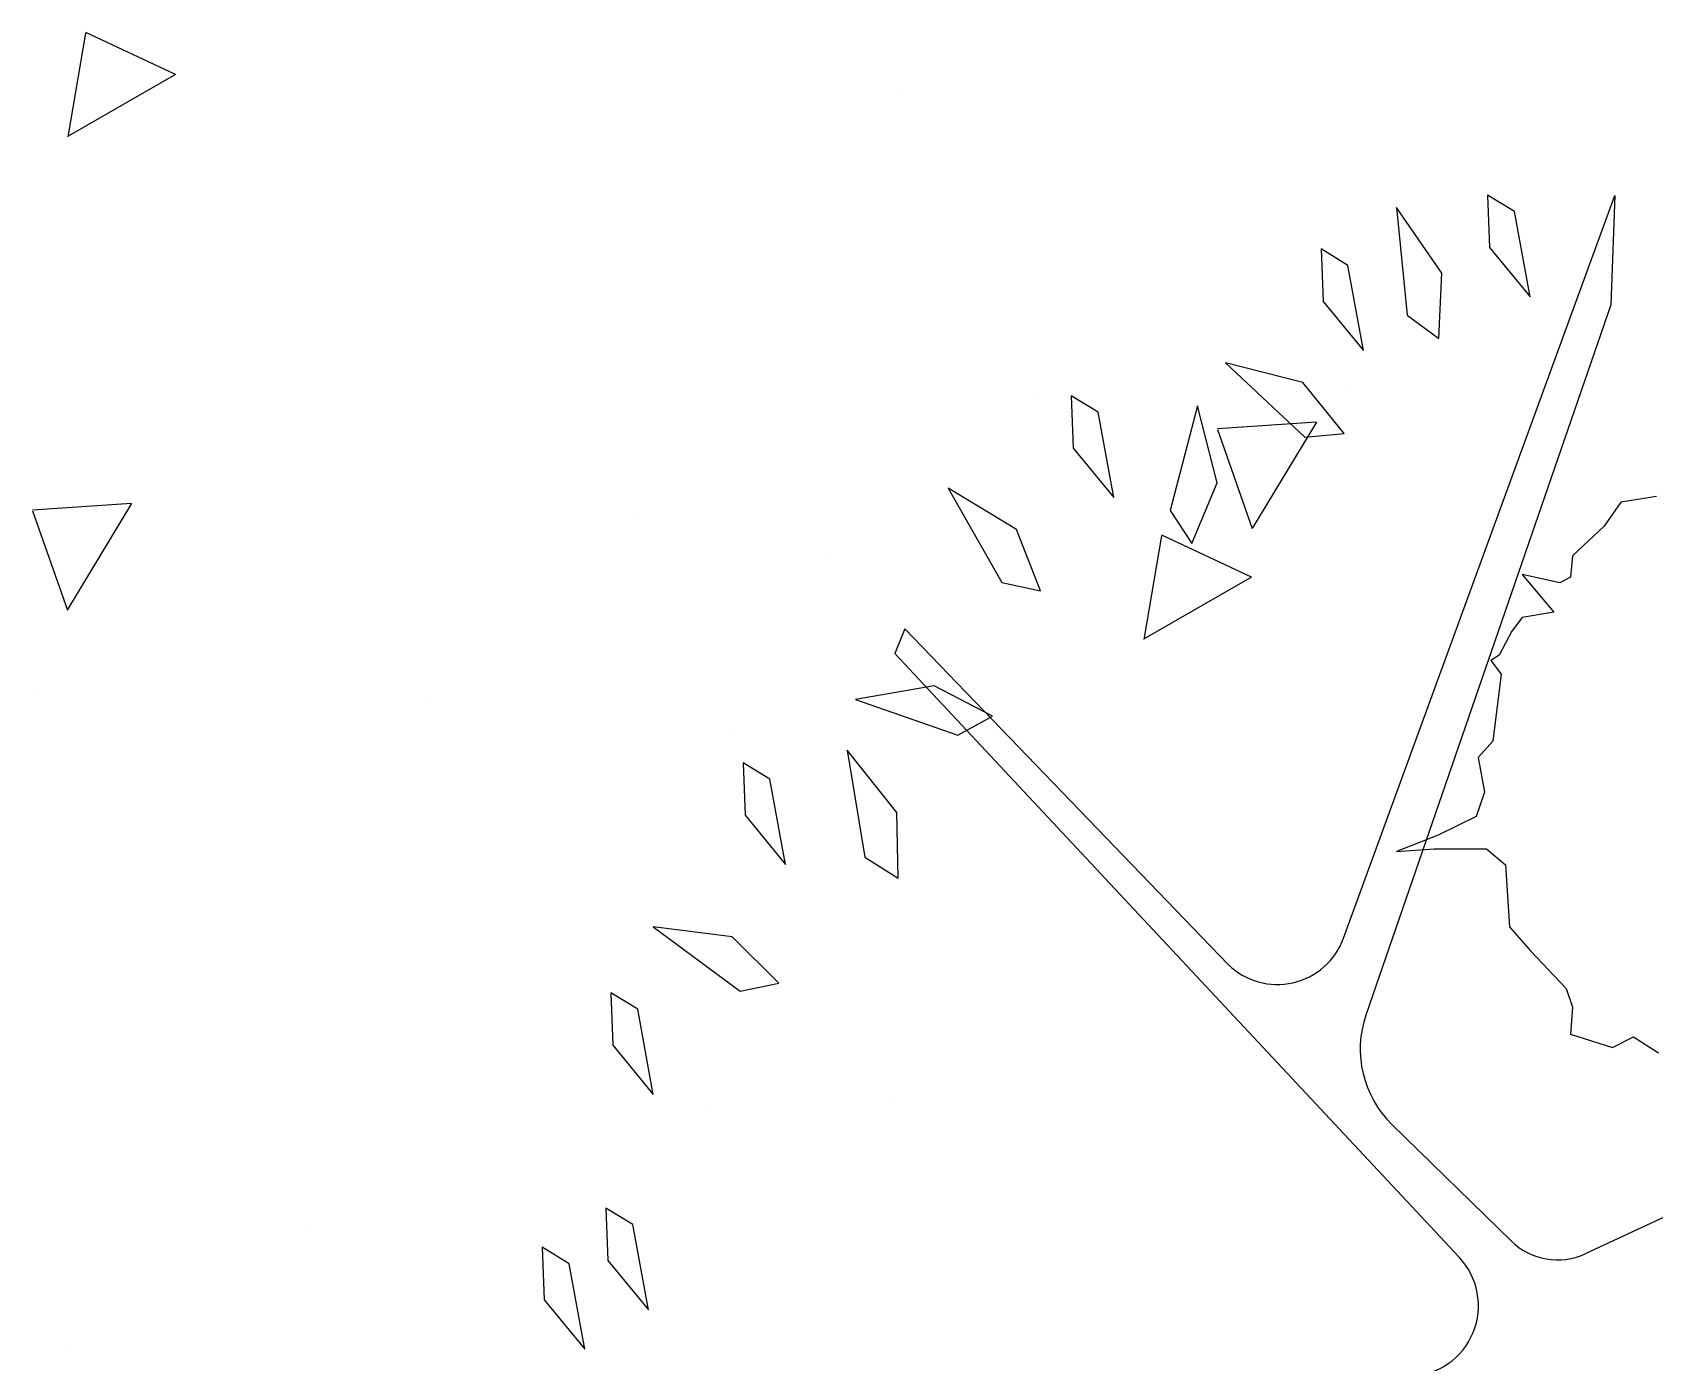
# Model space of a CAD drawing. Header units: inches. Extents: x -7543 to -822, y 102837 to 190349.
# Drawn here: x -837.09271 to -837.08533, y 102837.30432 to 102837.31037 of the extents above; entities that cross this region are included whole.
import ezdxf

# ---------------------------------------------------------------- set-up
doc = ezdxf.new("R2010")
doc.units = ezdxf.units.IN
doc.header["$MEASUREMENT"] = 0
doc.layers.get('0').update_dxf_attribs({"lineweight": 25})
doc.layers.add('BİTKİ', color=96, linetype='Continuous', lineweight=25)

msp = doc.modelspace()

# ---------------------------------------------------------------- linework, layer by layer
msp.add_lwpolyline([(-837.0853234367922, 102837.3082540845), (-837.0854855367922, 102837.3082296345), (-837.0855618367922, 102837.3081195845), (-837.0857048867922, 102837.3079851345), (-837.0857144367922, 102837.3078872845), (-837.0857620867922, 102837.3078628345), (-837.0859337367922, 102837.3078995345), (-837.0857906867922, 102837.3077283845), (-837.0859337367922, 102837.3077039345), (-837.0859814367922, 102837.3076427845), (-837.0860386367922, 102837.3075327845), (-837.0860767867922, 102837.3075083345), (-837.0860291367921, 102837.3074471845), (-837.0860672367922, 102837.3071415345), (-837.0861339867922, 102837.3070681845), (-837.0861053867923, 102837.3069092345), (-837.0861435367922, 102837.3067992345), (-837.0863151867923, 102837.3067136345), (-837.0865059367923, 102837.3066402845), (-837.0863342867922, 102837.3066525345), (-837.0860958867922, 102837.3066525345), (-837.0860100367922, 102837.3065791845), (-837.0859909867922, 102837.3062979345), (-837.0858955867923, 102837.3061879345), (-837.0857334867922, 102837.3060167845), (-837.0857048867922, 102837.3059311845), (-837.0857144367922, 102837.3058089345), (-837.0855236867922, 102837.3057478345), (-837.0854283367922, 102837.3057967345), (-837.0853138867922, 102837.3057233845)])
at = {"layer": 'BİTKİ'}
for p, q in [((-837.0924653946821, 102837.3103629827), (-837.0925452283218, 102837.3098916445)), ((-837.0920567438573, 102837.3101752048), (-837.0924643672702, 102837.3103658436)), ((-837.0920567444934, 102837.3101752039), (-837.0925442011805, 102837.3098945043)), ((-837.0887478253401, 102837.3101071646), (-837.0887478253401, 102837.3101071646)), ((-837.0867167496888, 102837.308759523), (-837.0867167496888, 102837.308759523)), ((-837.0881417856828, 102837.3087061296), (-837.0881417856828, 102837.3087061296)), ((-837.0868696264191, 102837.3085936499), (-837.0873185654149, 102837.3085627666)), ((-837.0868696258111, 102837.3085936489), (-837.0871598792019, 102837.3081118198)), ((-837.0873195820136, 102837.3085598945), (-837.0871608967656, 102837.3081089487)), ((-837.092256894368, 102837.3082230503), (-837.0927058333638, 102837.308192167)), ((-837.0922568937601, 102837.3082230493), (-837.0925471471508, 102837.3077412203)), ((-837.0927068502135, 102837.3081892992), (-837.0925481649655, 102837.3077383533)), ((-837.089958156973, 102837.308170327), (-837.089958156973, 102837.308170327)), ((-837.0875739155612, 102837.3080753133), (-837.0876537492009, 102837.307603975)), ((-837.0871652629011, 102837.3078875391), (-837.0875728863141, 102837.3080781779)), ((-837.0891066121301, 102837.3079892801), (-837.0891066121301, 102837.3079892801)), ((-837.087165263538, 102837.3078875382), (-837.0876527202252, 102837.3076068387)), ((-837.0927060929448, 102837.3073597267), (-837.0927060929448, 102837.3073597267)), ((-837.0909209549304, 102837.3073384992), (-837.0909209549304, 102837.3073384992)), ((-837.0895445443622, 102837.3071735429), (-837.0895445443622, 102837.3071735429)), ((-837.0896314172699, 102837.3054774928), (-837.0896314172699, 102837.3054774928)), ((-837.0888089196305, 102837.3055087103), (-837.0888089196305, 102837.3055087103)), ((-837.0914477885601, 102837.3049416902), (-837.0914477885601, 102837.3049416902)), ((-837.0925309431611, 102837.3043889422), (-837.0925309431611, 102837.3043889422))]:
    msp.add_line(p, q, dxfattribs=at)
at = {"layer": 'BİTKİ', "color": 11}
for p, q in [((-837.086745936338, 102837.3062457091), (-837.0855119750286, 102837.3096240528)), ((-837.0855119750286, 102837.3096240528), (-837.0855310964207, 102837.3091270891)), ((-837.0855310964207, 102837.3091270891), (-837.0866446518809, 102837.3058960148)), ((-837.0887408681679, 102837.3076525599), (-837.0887854097401, 102837.3075412491)), ((-837.0872709738427, 102837.306126237), (-837.0887408681679, 102837.3076525599)), ((-837.0887854097401, 102837.3075412491), (-837.0862208226124, 102837.3047943361)), ((-837.0859829115514, 102837.3048672476), (-837.086526025722, 102837.3053981031)), ((-837.0852825183229, 102837.3049793532), (-837.085647812176, 102837.3048098182))]:
    msp.add_line(p, q, dxfattribs=at)
at = {"layer": 'BİTKİ', "color": 3}
for points in [[(-837.0860911433169, 102837.3096259617), (-837.0860818939263, 102837.3093871791), (-837.085897806948, 102837.3091631946), (-837.0859686427568, 102837.3095510304)], [(-837.0863128346791, 102837.3089730631), (-837.086299420273, 102837.3092714637), (-837.0865053341882, 102837.3095696896), (-837.0864576001063, 102837.3090791924)], [(-837.0868483526776, 102837.3093810772), (-837.086839103287, 102837.3091422946), (-837.0866550163087, 102837.3089183101), (-837.0867258521174, 102837.3093061459)], [(-837.0867436680145, 102837.3085411057), (-837.0869305252143, 102837.3087741449), (-837.0872820467331, 102837.3088623028), (-837.0869224712748, 102837.308525299)], [(-837.0879841667187, 102837.3087132109), (-837.087974917328, 102837.3084744284), (-837.0877908303496, 102837.3082504438), (-837.0878616661585, 102837.3086382796)], [(-837.087435494436, 102837.3080411953), (-837.0873200668904, 102837.3083166937), (-837.0874105923482, 102837.308667613), (-837.0875348175641, 102837.3081907124)], [(-837.0881244666988, 102837.3078261094), (-837.0882335825131, 102837.3081041681), (-837.0885429936125, 102837.3082928582), (-837.0882998831695, 102837.3078641819)], [(-837.0883423596255, 102837.307256261), (-837.0886078477713, 102837.3073931512), (-837.0889648357045, 102837.3073307108), (-837.0884992753923, 102837.307169095)], [(-837.0887710426321, 102837.3065181789), (-837.0887776496279, 102837.3068168079), (-837.0890030804746, 102837.3071005686), (-837.0889225929199, 102837.3066143713)], [(-837.0894763141935, 102837.3070435454), (-837.0894670648029, 102837.3068047629), (-837.0892829778245, 102837.3065807783), (-837.0893538136332, 102837.3069686141)], [(-837.0893129668079, 102837.3060414579), (-837.0895257457272, 102837.3062510958), (-837.0898851540207, 102837.306297624), (-837.089488703221, 102837.3060048906)], [(-837.0900776271537, 102837.3059972216), (-837.0900683777631, 102837.305758439), (-837.0898842907848, 102837.3055344545), (-837.0899551265935, 102837.3059222903)], [(-837.0900998984002, 102837.3050176843), (-837.0900906490095, 102837.3047789018), (-837.0899065620312, 102837.3045549172), (-837.08997739784, 102837.304942753)], [(-837.0903894194896, 102837.3048395867), (-837.0903801700989, 102837.3046008041), (-837.0901960831205, 102837.3043768196), (-837.0902669189294, 102837.3047646554)]]:
    msp.add_lwpolyline(points, close=True, dxfattribs=at)
at = {"layer": 'BİTKİ', "color": 11}
for centre, radius, start, end in [((-837.0870470034407, 102837.3063553794), 0.0003204199886293979, 225.6539639248233, 339.9847411052982), ((-837.0861908167501, 102837.3057410528), 0.0004795618261410813, 161.1475310802957, 225.6539639248233), ((-837.0857737704365, 102837.3050812182), 0.0002992046852925349, 225.6539639248233, 294.8962786197384), ((-837.0864532499569, 102837.3045737766), 0.0003204199886293979, 271.7210062109144, 43.49924745479489)]:
    msp.add_arc(centre, radius, start, end, dxfattribs=at)

doc.saveas('drawing.dxf')
